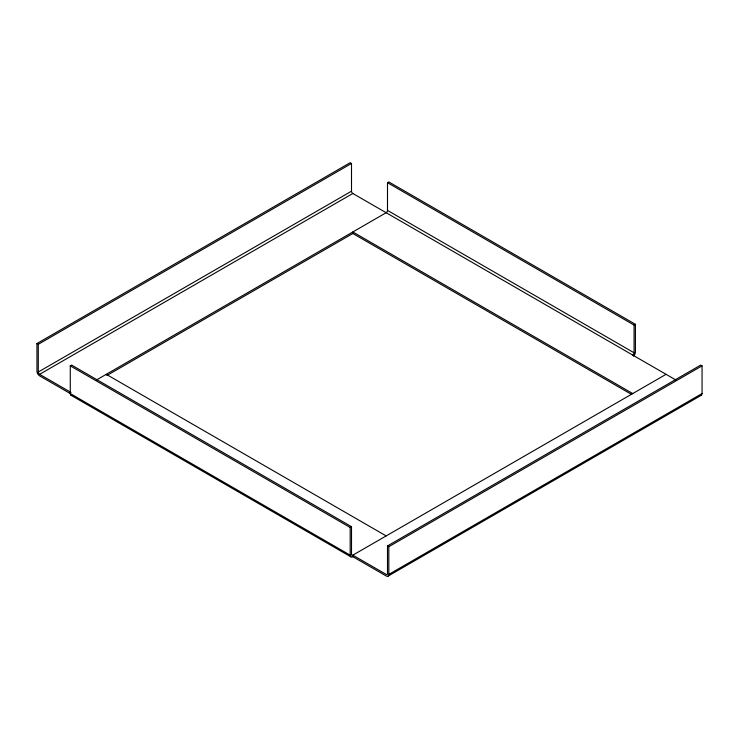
<?xml version="1.0" encoding="UTF-8"?>
<svg xmlns="http://www.w3.org/2000/svg" width="739" height="739" viewBox="0 0 739 739"><rect width="100%" height="100%" fill="white"/><g stroke="black" fill="none" stroke-linecap="round" stroke-linejoin="round"><path stroke-width="1.11" d="M72.246 395.393A3.769 2.18 -60 0 1 70.27 393.564L70.27 365.86L71.609 365.084L351.505 526.685L351.505 554.389A1.884 1.09 -60 0 0 352.836 555.165L386.164 574.397A1.884 1.09 60 0 0 387.495 573.63L387.495 545.927L700.72 365.084L702.05 365.86L702.05 393.564L388.825 574.397A3.769 2.18 60 0 1 386.164 575.94L352.836 556.698A3.769 2.18 -60 0 1 350.175 555.165L39.62 375.865A3.769 2.18 60 0 1 36.95 371.246L36.95 343.543L350.175 162.7L351.505 163.476L351.505 191.179A1.884 1.09 60 0 0 352.836 193.489L675.862 379.985M36.95 343.543L38.28 344.309L351.505 163.476M70.981 392.427L39.62 374.322A1.884 1.09 60 0 1 38.28 372.013L351.505 191.179M39.62 374.322L352.836 193.489M96.458 379.985L386.164 212.721A1.884 1.09 -60 0 0 387.495 210.412L387.495 182.709L388.825 181.942L635.411 324.301L635.411 352.004A3.769 2.18 -60 0 1 633.434 356.124M106.85 375.523L353.242 233.265M387.495 182.709L634.071 325.077L635.411 324.301M70.27 365.86L350.175 527.461L351.505 526.685M666.061 374.322L352.836 555.165L352.836 556.698M387.495 545.927L388.825 546.694L702.05 365.86M388.049 576.124L701.265 395.291M387.495 210.412L634.071 352.78A1.884 1.09 -60 0 1 632.741 355.089M632.741 393.564L352.836 231.963L352.836 233.496L631.743 394.524M106.259 374.322L386.164 535.923M71.055 395.291L350.951 556.883M634.071 325.077L634.071 352.78M388.825 546.694L388.825 574.397M350.175 527.461L350.175 555.165M38.28 344.309L38.28 372.013M702.05 393.564A3.769 2.18 60 0 1 700.073 395.393"/></g></svg>
